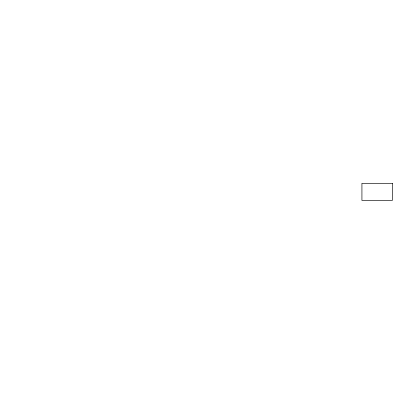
<?xml version="1.0" encoding="UTF-8"?>
<svg xmlns="http://www.w3.org/2000/svg" width="413" height="413" viewBox="0 0 413 413"><rect width="100%" height="100%" fill="white"/><g stroke="black" fill="none" stroke-linecap="round" stroke-linejoin="round"><path stroke-width="0.62" d="M392.35 183.315L361.927 183.315L361.927 200.429L392.35 200.429L392.35 183.315"/></g></svg>
